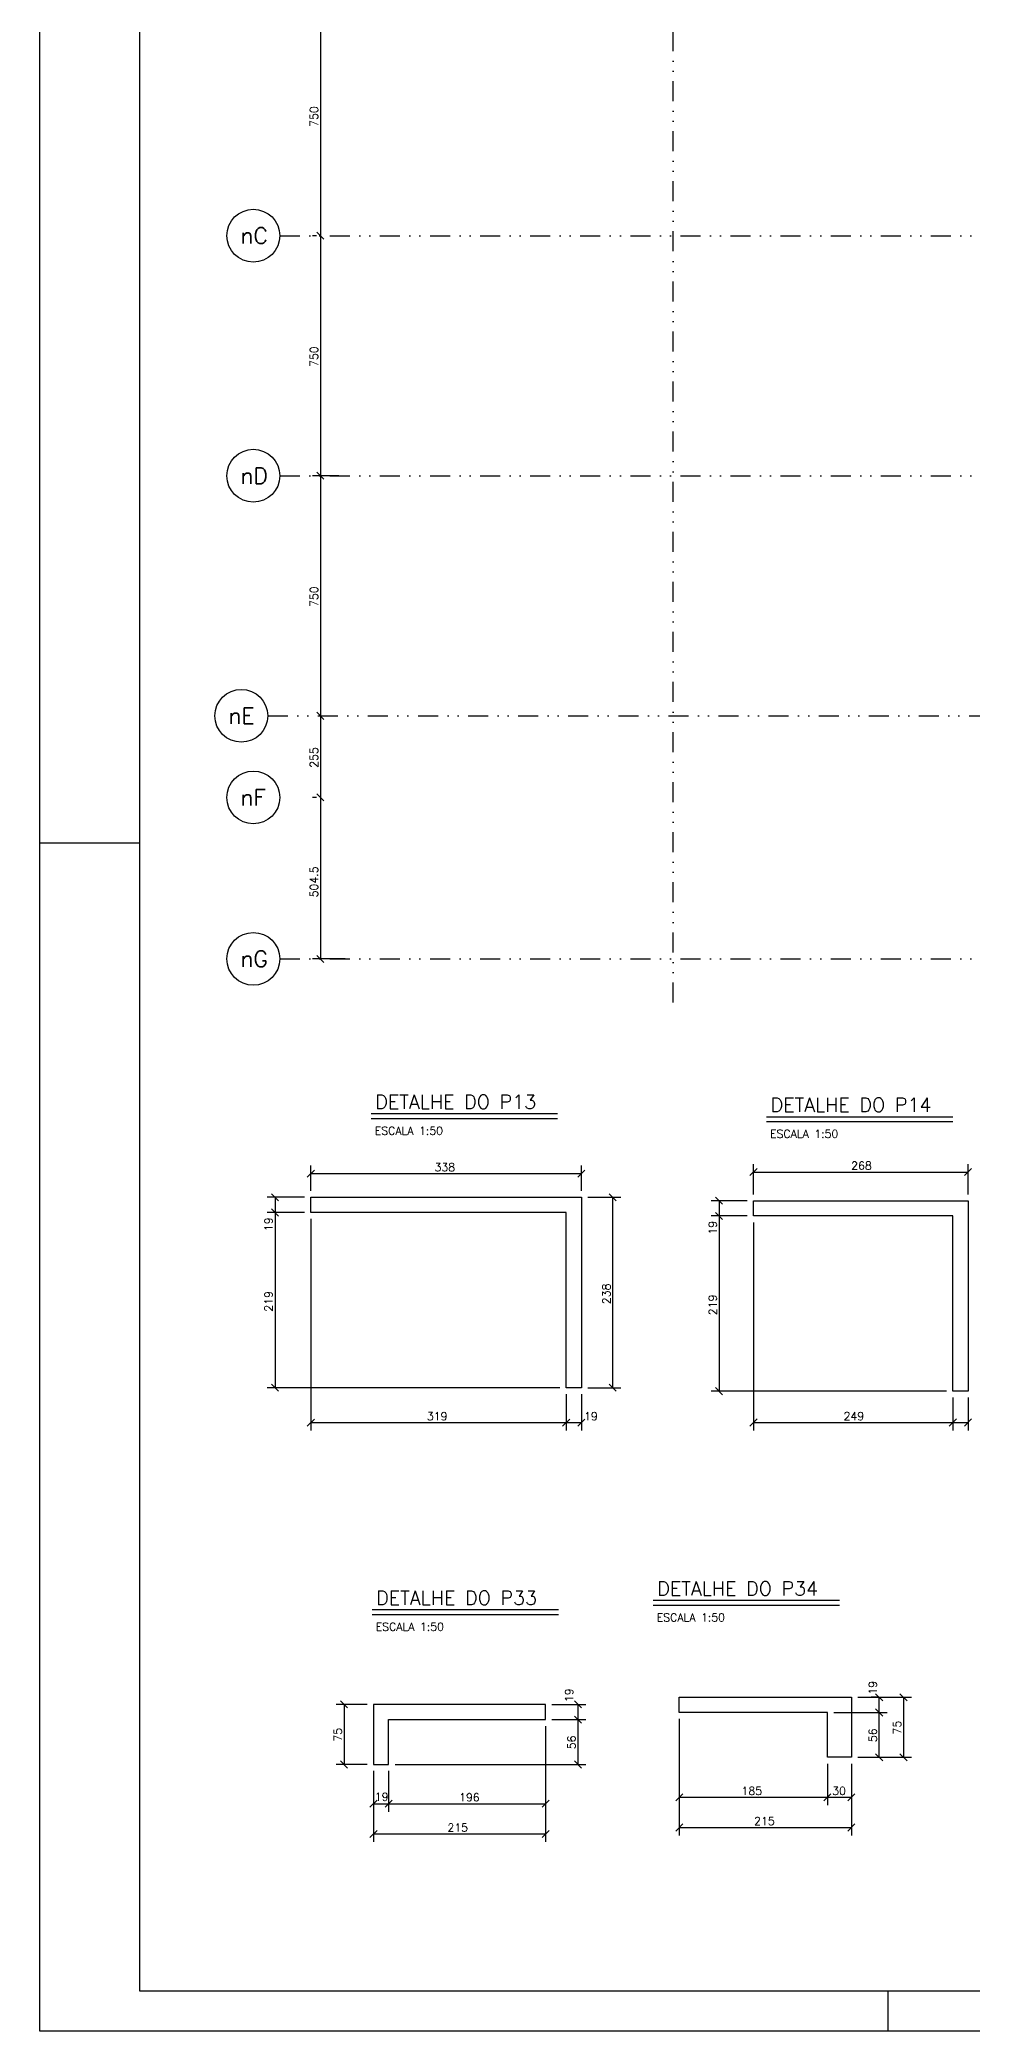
# Model space of a CAD drawing. Extents: x 551734 to 566609, y -375 to 10137.
# Drawn here: x 551734 to 554646, y -375 to 5846 of the extents above; entities that cross this region are included whole.
import ezdxf

# ---------------------------------------------------------------- set-up
doc = ezdxf.new("R2010")
doc.units = 0
doc.header["$LTSCALE"] = 125
doc.header["$MEASUREMENT"] = 0
doc.linetypes.add('DIVIDE', pattern=[1.25, 0.5, -0.25, 0, -0.25, 0, -0.25])
doc.layers.get('0').update_dxf_attribs({"linetype": 'CONTINUOUS'})
for name, color, linetype in [('205', 14, 'DIVIDE'), ('216', 7, 'CONTINUOUS'), ('220', 4, 'CONTINUOUS'), ('221', 5, 'CONTINUOUS'), ('222', 6, 'CONTINUOUS'), ('250', 5, 'CONTINUOUS')]:
    doc.layers.add(name, color=color, linetype=linetype)
doc.styles.get("Standard").update_dxf_attribs({"font": 'ROMANS.SHX'})

msp = doc.modelspace()

# ---------------------------------------------------------------- linework, layer by layer
for p, q in [((551734.2, -375.3), (551734.2, 10137.2)), ((551734.2, 3337.2), (552046.7, 3337.2)), ((554384.2, -375.3), (554384.2, -250.3)), ((554384.2, -375.3), (554384.2, -250.3)), ((566609.2, -375.3), (551734.2, -375.3))]:
    msp.add_line(p, q)
at = {"layer": '205'}
for p, q in [((553712.5, 2838.7), (553712.5, 9204.7)), ((552483.5, 5234.3), (562301.6, 5234.3)), ((552483.5, 4484.3), (561764.7, 4484.3)), ((552446, 3734.3), (561781.2, 3734.3)), ((552483.5, 2974.8), (561797.7, 2974.8))]:
    msp.add_line(p, q, dxfattribs=at)
at = {"layer": '216'}
for p, q in [((552599.4, 5245.3), (552621.5, 5223.2)), ((552599.4, 5245.3), (552621.5, 5223.2)), ((552599.4, 4495.3), (552621.5, 4473.2)), ((552599.4, 4495.3), (552621.5, 4473.2)), ((552599.4, 3745.3), (552621.5, 3723.2)), ((552599.4, 3745.3), (552621.5, 3723.2)), ((552599.4, 3745.3), (552621.5, 3723.2)), ((552599.4, 3490.3), (552621.5, 3468.2)), ((552599.4, 3490.3), (552621.5, 3468.2)), ((552599.4, 2985.8), (552621.5, 2963.7)), ((552569.6, 2292.8), (552591.7, 2314.9)), ((553414.6, 2292.8), (553436.7, 2314.9)), ((553952.2, 2297.8), (553974.3, 2319.9)), ((554622.2, 2297.8), (554644.3, 2319.9)), ((552457.6, 2240.9), (552479.7, 2218.8)), ((553534.7, 2218.8), (553512.6, 2240.9)), ((552457.6, 2193.4), (552479.7, 2171.3)), ((552457.6, 2193.4), (552479.7, 2171.3)), ((553844.6, 2230.2), (553866.7, 2208.1)), ((553844.6, 2182.7), (553866.7, 2160.6)), ((553844.6, 2182.7), (553866.7, 2160.6)), ((552457.6, 1645.9), (552479.7, 1623.8)), ((553534.7, 1623.8), (553512.6, 1645.9)), ((553844.6, 1635.2), (553866.7, 1613.1)), ((552569.6, 1515), (552591.7, 1537.1)), ((553367.1, 1515), (553389.2, 1537.1)), ((553367.1, 1515), (553389.2, 1537.1)), ((553414.6, 1515), (553436.7, 1537.1)), ((553952.2, 1515.2), (553974.3, 1537.3)), ((554574.7, 1515.2), (554596.8, 1537.3)), ((554574.7, 1515.2), (554596.8, 1537.3)), ((554622.2, 1515.2), (554644.3, 1537.3)), ((552673.5, 656.5), (552695.6, 634.4)), ((553403.9, 656.5), (553426, 634.4)), ((554366.8, 656.7), (554344.7, 678.8)), ((554366.8, 609.2), (554344.7, 631.3)), ((554366.8, 609.2), (554344.7, 631.3)), ((554420.6, 678.8), (554442.7, 656.7)), ((553403.9, 609), (553426, 586.9)), ((553403.9, 609), (553426, 586.9)), ((552673.5, 469), (552695.6, 446.9)), ((553403.9, 469), (553426, 446.9)), ((554366.8, 469.2), (554344.7, 491.3)), ((554420.6, 491.3), (554442.7, 469.2)), ((552765.2, 324.3), (552787.3, 346.4)), ((552812.7, 324.3), (552834.8, 346.4)), ((552812.7, 324.3), (552834.8, 346.4)), ((553302.7, 324.3), (553324.8, 346.4)), ((553720.5, 344.5), (553742.6, 366.6)), ((554183, 344.5), (554205.1, 366.6)), ((554183, 344.5), (554205.1, 366.6)), ((554258, 344.5), (554280.1, 366.6)), ((552765.2, 229.8), (552787.3, 251.9)), ((553302.7, 229.8), (553324.8, 251.9)), ((553720.5, 250), (553742.6, 272.1)), ((554258, 250), (554280.1, 272.1))]:
    msp.add_line(p, q, dxfattribs=at)
at = {"layer": '220'}
for points in [[(553425.6, 2229.9), (553425.6, 1634.9), (553378.1, 1634.9), (553378.1, 2182.4), (552580.6, 2182.4), (552580.6, 2229.9), (553425.6, 2229.9)], [(554633.3, 2219.2), (554633.3, 1624.2), (554585.8, 1624.2), (554585.8, 2171.7), (553963.3, 2171.7), (553963.3, 2219.2), (554633.3, 2219.2)], [(552823.7, 598), (553313.7, 598), (553313.7, 645.5), (552776.2, 645.5), (552776.2, 458), (552823.7, 458), (552823.7, 598)], [(554194, 620.3), (553731.5, 620.3), (553731.5, 667.8), (554269, 667.8), (554269, 480.3), (554194, 480.3), (554194, 620.3)]]:
    msp.add_lwpolyline(points, dxfattribs=at)
at = {"layer": '221'}
for p, q in [((552769.3, 2476.4), (553351.3, 2476.4)), ((554003.9, 2466.8), (554585.9, 2466.8)), ((553650, 955.9), (554232, 955.9)), ((552772.1, 926.9), (553354.1, 926.9))]:
    msp.add_line(p, q, dxfattribs=at)
for centre in [(552401, 5234.3), (552401, 4484.3), (552363.5, 3734.3), (552401, 3479.3), (552401, 2974.8)]:
    msp.add_circle(centre, 82.5, dxfattribs=at)
at = {"layer": '222'}
for p, q in [((552046.7, -250.3), (552046.7, 10012.2)), ((552769.3, 2491.4), (553351.3, 2491.4)), ((554003.9, 2481.8), (554585.9, 2481.8)), ((552772.1, 941.9), (553354.1, 941.9)), ((553650, 970.9), (554232, 970.9)), ((566484.2, -250.3), (552046.7, -250.3))]:
    msp.add_line(p, q, dxfattribs=at)
at = {"layer": '250'}
for p, q in [((552610.5, 5984.3), (552610.5, 5234.3)), ((552598.2, 5234.3), (552585.5, 5234.3)), ((552610.5, 5234.3), (552610.5, 4484.3)), ((552667.6, 4484.3), (552585.5, 4484.3)), ((552610.5, 4484.3), (552610.5, 3734.3)), ((552610.5, 3734.3), (552610.5, 3479.3)), ((552598.3, 3479.3), (552585.5, 3479.3)), ((552610.5, 3479.3), (552610.5, 2974.8)), ((552688, 2974.8), (552585.5, 2974.8)), ((552580.6, 2249.9), (552580.6, 2328.9)), ((552580.6, 2303.9), (553425.6, 2303.9)), ((553425.6, 2249.9), (553425.6, 2328.9)), ((553963.3, 2239.2), (553963.3, 2333.8)), ((553963.3, 2308.8), (554633.3, 2308.8)), ((554633.3, 2239.2), (554633.3, 2333.8)), ((552560.6, 2229.9), (552443.7, 2229.9)), ((552560.6, 2182.4), (552443.7, 2182.4)), ((552468.7, 2229.9), (552468.7, 2182.4)), ((552468.7, 2182.4), (552468.7, 1634.9)), ((553445.6, 2229.9), (553548.7, 2229.9)), ((553523.7, 1634.9), (553523.7, 2229.9)), ((553943.3, 2219.2), (553830.7, 2219.2)), ((553855.7, 2219.2), (553855.7, 2171.7)), ((552580.6, 2162.4), (552580.6, 1501)), ((553943.3, 2171.7), (553830.7, 2171.7)), ((553855.7, 2171.7), (553855.7, 1624.2)), ((553963.3, 2151.7), (553963.3, 1501.2)), ((553358.1, 1634.9), (552443.7, 1634.9)), ((553445.6, 1634.9), (553548.7, 1634.9)), ((554565.8, 1624.2), (553830.7, 1624.2)), ((553378.1, 1614.9), (553378.1, 1501)), ((553425.6, 1614.9), (553425.6, 1501)), ((554585.8, 1604.2), (554585.8, 1501.2)), ((554633.3, 1604.2), (554633.3, 1501.2)), ((552580.6, 1526), (553378.1, 1526)), ((553378.1, 1526), (553425.6, 1526)), ((553963.3, 1526.2), (554585.8, 1526.2)), ((554585.8, 1526.2), (554633.3, 1526.2)), ((552756.2, 645.5), (552659.6, 645.5)), ((552684.6, 645.5), (552684.6, 458)), ((553333.7, 645.5), (553440, 645.5)), ((553415, 645.5), (553415, 598)), ((554289, 667.8), (554456.6, 667.8)), ((554353.7, 667.8), (554330.8, 667.8)), ((554355.8, 620.3), (554355.8, 667.8)), ((554431.6, 667.8), (554431.6, 480.3)), ((553313.7, 578), (553313.7, 215.8)), ((553313.7, 578), (553313.7, 310.3)), ((553333.7, 598), (553440, 598)), ((553415, 598), (553415, 458)), ((553731.5, 600.3), (553731.5, 236.1)), ((553731.5, 600.3), (553731.5, 330.5)), ((554214, 620.3), (554380.8, 620.3)), ((554355.8, 480.3), (554355.8, 620.3)), ((552756.2, 458), (552659.6, 458)), ((552776.2, 438), (552776.2, 215.8)), ((552776.2, 438), (552776.2, 310.3)), ((552823.7, 438), (552823.7, 310.3)), ((552843.7, 458), (553440, 458)), ((554194, 460.3), (554194, 330.5)), ((554269, 460.3), (554269, 236.1)), ((554289, 480.3), (554456.6, 480.3)), ((554309, 480.3), (554380.8, 480.3)), ((552776.2, 335.3), (552823.7, 335.3)), ((552823.7, 335.3), (553313.7, 335.3)), ((553731.5, 355.5), (554194, 355.5)), ((554194, 355.5), (554269, 355.5)), ((554269, 336.5), (554269, 330.5)), ((553731.5, 261.1), (554269, 261.1)), ((552776.2, 240.8), (553313.7, 240.8))]:
    msp.add_line(p, q, dxfattribs=at)

# ---------------------------------------------------------------- texts
at = {"layer": '216'}
for s, p in [('750', (552603, 5574.3)), ('750', (552603, 4824.3)), ('750', (552603, 4074.3)), ('255', (552603, 3571.8)), ('504.5', (552603, 3167)), ('19', (552461.2, 2124)), ('19', (553848.2, 2113.3)), ('219', (552461.2, 1872.4)), ('238', (553516.2, 1896.1)), ('219', (553848.2, 1861.7)), ('19', (553400, 652.9)), ('19', (554348.3, 676.1)), ('75', (552677.1, 529.2)), ('56', (554348.3, 527.8)), ('75', (554424.1, 551.5)), ('56', (553407.5, 505.5))]:
    msp.add_text(s, height=25, rotation=90, dxfattribs=at).set_placement(p)
for s, p in [('ESCALA 1:50', (552780.3, 2425.3)), ('ESCALA 1:50', (554014.9, 2415.7)), ('338', (552966.9, 2311.4)), ('268', (554268.3, 2316.3)), ('319', (552943.1, 1533.5)), ('19', (553434, 1533.5)), ('249', (554244.5, 1533.7)), ('ESCALA 1:50', (552783.1, 875.8)), ('ESCALA 1:50', (553661, 904.8)), ('185', (553925.7, 363)), ('30', (554209, 363)), ('19', (552780.3, 344.5)), ('196', (553043.7, 342.8)), ('215', (553007.3, 248.3)), ('215', (553965.2, 268.6))]:
    msp.add_text(s, height=25, dxfattribs=at).set_placement(p)
at = {"layer": '220'}
for s, p in [('nC', (552360.8, 5209.4)), ('nD', (552360.8, 4459.4)), ('nE', (552323.3, 3709.4)), ('nF', (552360.8, 3454.4)), ('nG', (552360.8, 2949.9))]:
    msp.add_text(s, height=50, dxfattribs=at).set_placement(p)
at = {"layer": '222'}
for s, p in [('DETALHE DO P13', (552781.8, 2506.4)), ('DETALHE DO P14', (554016.4, 2496.8)), ('DETALHE DO P33', (552784.6, 956.9)), ('DETALHE DO P34', (553662.5, 985.9))]:
    msp.add_text(s, height=43.75, dxfattribs=at).set_placement(p)

doc.saveas('drawing.dxf')
